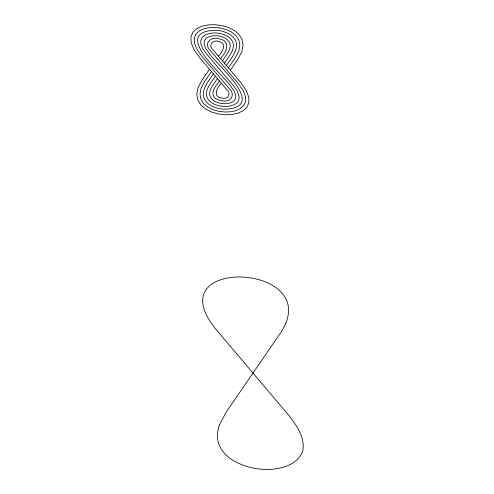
<?xml version="1.0" encoding="UTF-8"?>
<svg xmlns="http://www.w3.org/2000/svg" width="494" height="494" viewBox="0 0 494 494"><rect width="100%" height="100%" fill="white"/><g stroke="black" fill="none" stroke-linecap="round" stroke-linejoin="round"><path stroke-width="0.74" d="M209.493 69.216L202.034 80.077L198.001 87.747L196.773 94.502L197.921 100.325L201.033 105.197L205.702 109.094L211.5 111.996L218.015 113.886L224.832 114.744L231.532 114.546L237.707 113.274L242.931 110.909L246.79 107.426L248.871 102.814L248.754 97.04L246.024 90.093L240.269 81.948L213.105 49.863C207.647 45.621 212.933 39.199 218.539 41.434C227.58 42.922 222.609 52.142 218.447 56.168M211.475 71.556L204.59 81.59L201.058 88.315L199.971 94.237L200.972 99.343L203.695 103.617L207.783 107.037L212.858 109.582L218.564 111.243L224.529 111.99L230.402 111.817L235.799 110.705L240.374 108.631L243.752 105.574L245.567 101.523L245.462 96.46L243.067 90.365L238.015 83.22L210.852 51.135C202.818 44.046 210.543 36.019 219.089 38.785C231.303 40.909 226.703 52.234 220.429 58.514M213.464 73.902C208.017 81.572 198.446 92.786 206.362 102.042C211.037 106.797 217.724 108.779 224.233 109.242C269.767 107.76 215.23 63.825 208.592 52.407L205.658 48.264L204.257 44.726A9.232 7.478 22.8 0 1 207.134 37.661C212.908 34.537 220.262 35.34 225.82 38.575A9.232 7.478 22.8 0 1 230.272 45.998L229.636 49.431L227.573 53.333L222.411 60.855M215.446 76.243L209.709 84.604L207.159 89.445L206.369 93.712A11.467 9.293 22.8 0 0 211.945 102.925C218.885 106.945 228.049 107.945 235.268 104.061A11.467 9.293 22.8 0 0 238.88 95.299L237.145 90.908L233.508 85.765L206.338 53.679L202.701 48.535L200.965 44.145A11.467 9.293 22.8 0 1 204.578 35.383C211.796 31.499 220.96 32.505 227.901 36.519A11.467 9.293 22.8 0 1 233.477 45.732L232.686 49.999L230.136 54.84L224.4 63.201M217.428 78.589L212.266 86.11L210.209 90.013L209.567 93.446A9.232 7.478 22.8 0 0 214.019 100.869C219.583 104.098 226.937 104.913 232.711 101.783A9.232 7.478 22.8 0 0 235.589 94.718L234.187 91.18L231.254 87.037C224.616 75.619 170.078 31.684 215.612 30.202C223.387 30.752 232.186 33.573 235.817 41.076C238.966 50.413 230.945 58.323 226.382 65.541M219.416 80.93C216.631 85.499 209.907 91.68 214.347 97.312C216.681 99.732 220.052 100.757 223.331 100.986C231.667 102.32 235.502 93.879 228.994 88.309L201.83 56.223L196.779 49.079L194.383 42.984L194.278 37.921L196.093 33.87L199.471 30.819L204.041 28.738L209.444 27.627L215.316 27.454L221.281 28.201L226.987 29.862L232.063 32.406L236.151 35.827L238.874 40.1L239.874 45.207L238.787 51.129L235.249 57.854L228.37 67.888M221.398 83.276C215.94 88.37 212.667 97.775 223.029 98.232C228.487 99.399 231.198 92.915 226.74 89.581L199.57 57.495L193.815 49.351L191.092 42.404L190.974 36.63L193.055 32.017L196.915 28.535L202.139 26.17L208.314 24.898L215.014 24.7L221.831 25.558L228.345 27.448L234.144 30.35L238.812 34.253L241.924 39.119L243.073 44.942L241.844 51.697L237.812 59.366L230.352 70.234M219.342 425.044C208.159 457.537 249.186 472.381 274.503 468.979C286.242 467.559 299.735 462.365 303.026 449.75C304.662 436.64 296.499 425.414 288.965 415.559L217.02 330.585C152.683 254.713 328.349 262.703 280.036 333.66L225.949 412.478L219.342 425.044"/></g></svg>
